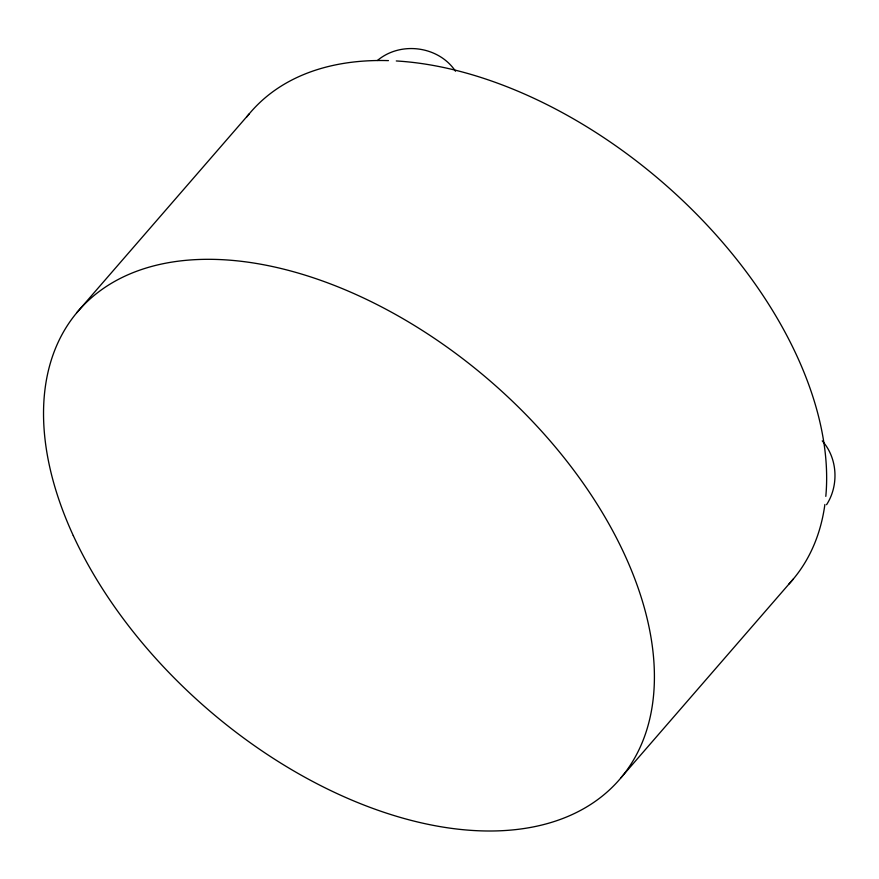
<?xml version="1.0" encoding="UTF-8"?>
<svg xmlns="http://www.w3.org/2000/svg" width="879" height="879" viewBox="0 0 879 879"><rect width="100%" height="100%" fill="white"/><g stroke="black" fill="none" stroke-linecap="round" stroke-linejoin="round"><path stroke-width="1.32" d="M826.579 504.7C839.049 485.461 837.654 458.113 822.228 440.873M76.825 312.616L249.207 113.874M620.948 777.75L793.341 579.008M377.41 60.508C400.626 40.895 438.797 46.06 455.52 71.254M246.669 117.017A357.94 216.531 40.9 0 1 388.452 60.618M396.297 60.959A357.94 216.531 40.9 0 1 825.81 496.371M824.887 504.48A357.94 216.531 40.9 0 1 788.892 584.074M73.276 535.586A357.94 216.531 40.9 0 0 600.533 797.473A357.94 216.531 40.9 0 0 372.861 302.486A357.94 216.531 40.9 0 0 73.276 535.586"/></g></svg>
